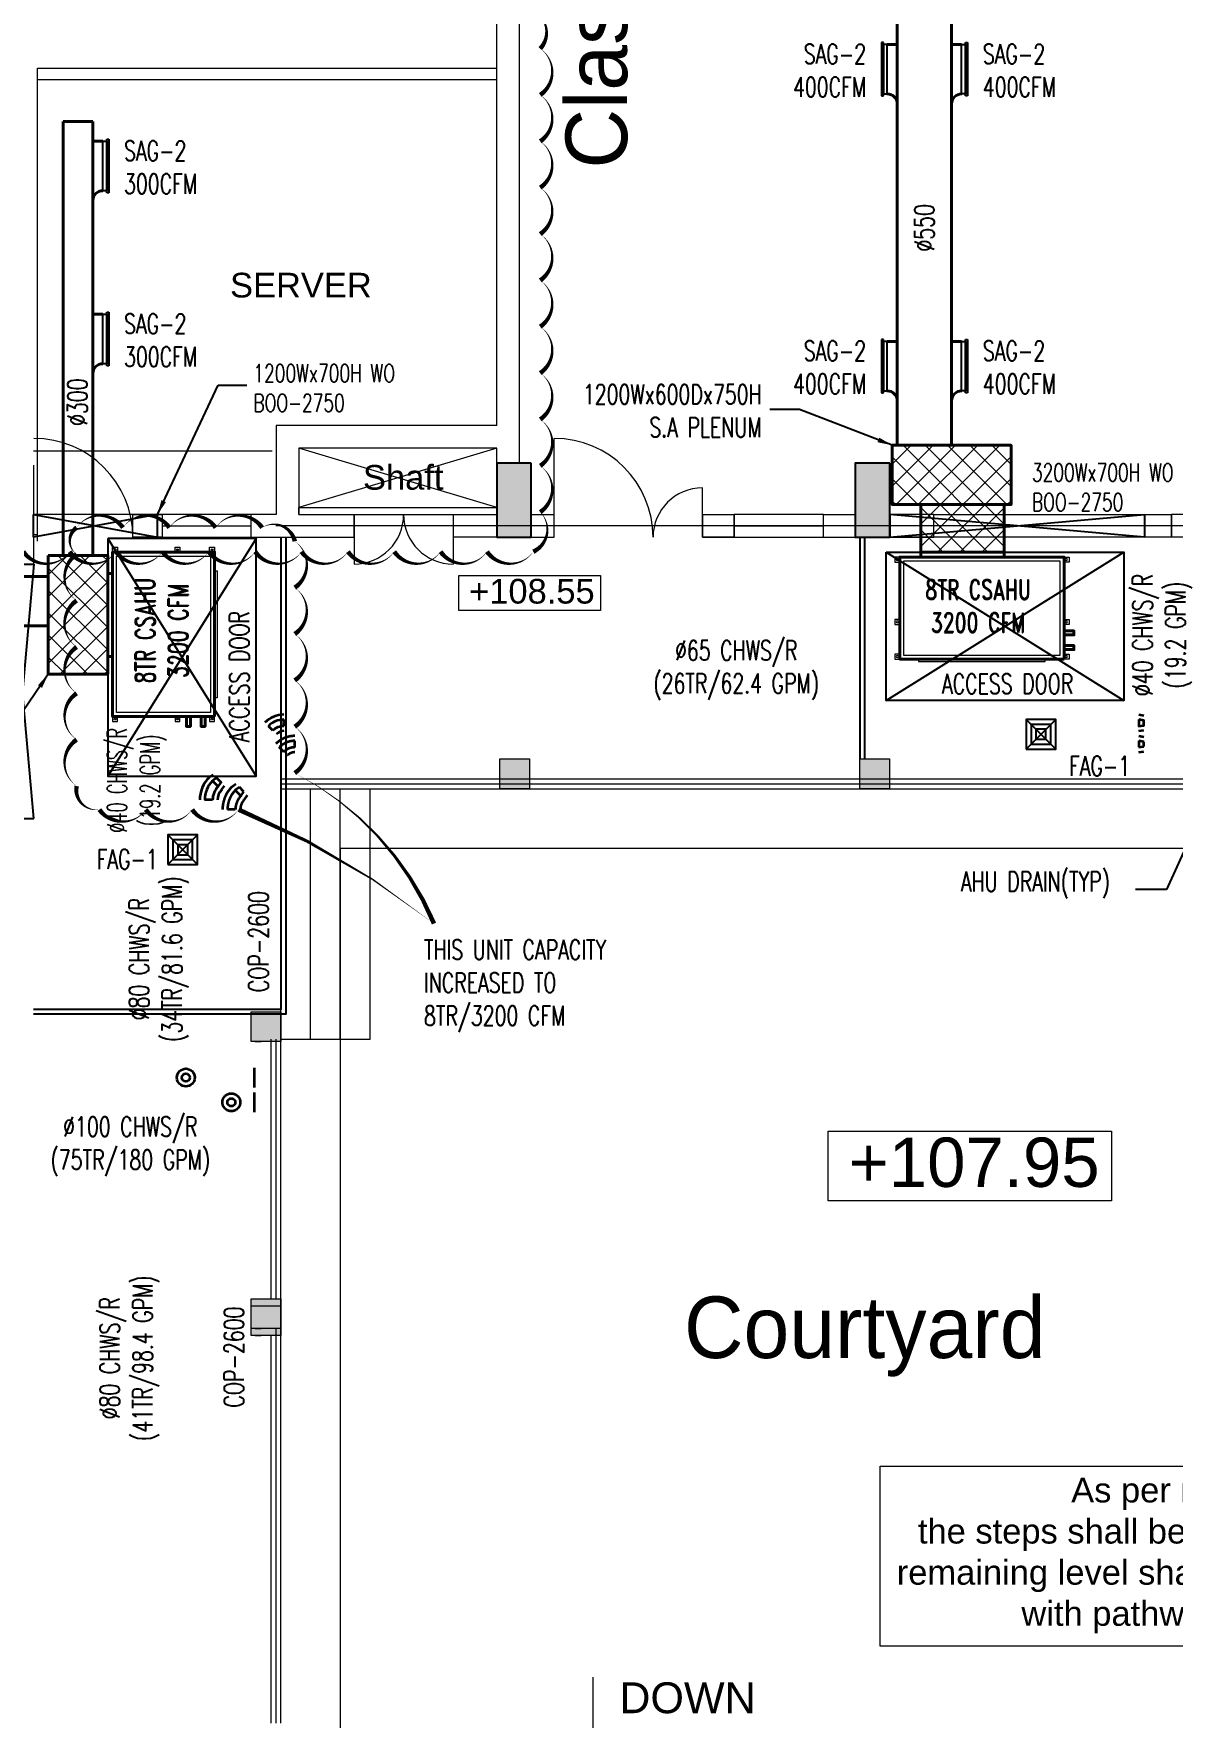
# Model space of a CAD drawing. Header units: millimetres. Extents: x -73373 to 66860, y 1067 to 86496.
# Drawn here: x -55858 to -44344, y 33089 to 50111 of the extents above; entities that cross this region are included whole.
import ezdxf

# ---------------------------------------------------------------- set-up
doc = ezdxf.new("R2010")
doc.units = ezdxf.units.MM
doc.header["$LTSCALE"] = 500
for name, pattern in [('1', [0]), ('DASHED', [19.05, 12.7, -6.35]), ('HIDDEN', [9.525, 6.35, -3.175]), ('HIDDEN2', [4.7625, 3.175, -1.5875])]:
    doc.linetypes.add(name, pattern=pattern)
doc.layers.get('0').update_dxf_attribs({"lineweight": 18})
for name, color, linetype, lineweight, true_color in [('100.VL-AC-DRAIN', 7, 'Continuous', 30, 0xcc6666), ('101.VL-AC-SA', 7, 'Continuous', 40, 0x7f9fff), ('102.VL-AC-SA_TXT', 7, 'Continuous', 20, 0x0099cc), ('130.VL-AC-CHW_S_S', 3, 'Continuous', 35, 0x00ff00), ('131.VL-AC-CHW-S_R', 7, 'HIDDEN', 35, 0x3f7f5f), ('132.VL-AC-CHW-S_TXT', 7, 'Continuous', 20, 0x007f3f), ('601.VL-MEP-EQPT', 5, 'Continuous', 40, 0x0000ff), ('702.VL-RCP-AP', 1, 'Continuous', 25, 0xff0000), ('704.VL-RCP-RAT', 7, 'Continuous', 25, 0x0066cc), ('705.VL-RCP-SAT', 7, 'HIDDEN2', 25, 0x7fbfff), ('801.VL-BW-ACOSTIC', 7, 'Continuous', 13, 0x992600), ('_Annotations', 1, 'Continuous', 25, 0xff0000), ('COLUMN', 7, 'Continuous', 13, 0x848484), ('FURNIT', 7, 'Continuous', 13, 0x848484), ('STEPS', 7, 'Continuous', 13, 0x848484), ('STRUCTURES', 7, 'Continuous', 13, 0x848484), ('wall', 7, 'Continuous', 13, 0x848484), ('window', 7, 'Continuous', 13, 0x848484), ('window 2', 7, '1', 13, 0x848484)]:
    doc.layers.add(name, color=color, linetype=linetype, lineweight=lineweight, true_color=true_color)
doc.layers.add('cvl', color=7, linetype='Continuous')
doc.styles.add('QCADDimTextStyle', font='txt')
doc.styles.add('textstyle100', font='romans', dxfattribs={"width": 0.7})
doc.styles.add('textstyle171', font='')
doc.styles.add('textstyle175', font='')
doc.styles.add('textstyle177', font='')
doc.styles.add('textstyle180', font='')
doc.styles.add('textstyle191', font='')
doc.styles.add('textstyle192', font='')
doc.styles.add('textstyle193', font='')
doc.styles.add('textstyle194', font='')
doc.styles.add('textstyle230', font='romans', dxfattribs={"width": 0.7})
doc.styles.add('textstyle231', font='romans', dxfattribs={"width": 0.7})
doc.styles.add('textstyle232', font='romans', dxfattribs={"width": 0.7})
doc.styles.add('textstyle258', font='romans', dxfattribs={"width": 0.7})
doc.styles.add('textstyle259', font='romans', dxfattribs={"width": 0.7})
doc.styles.add('textstyle263', font='romans', dxfattribs={"width": 0.7})
doc.styles.add('textstyle264', font='romans', dxfattribs={"width": 0.7})
doc.styles.add('textstyle265', font='romans', dxfattribs={"width": 0.7})
doc.styles.add('textstyle267', font='romans', dxfattribs={"width": 0.7})
doc.styles.add('textstyle268', font='romans', dxfattribs={"width": 0.7})
doc.styles.add('textstyle274', font='romans', dxfattribs={"width": 0.7})
doc.styles.add('textstyle275', font='romans', dxfattribs={"width": 0.7})
doc.styles.add('textstyle276', font='romans', dxfattribs={"width": 0.7})
doc.styles.add('textstyle277', font='romans', dxfattribs={"width": 0.7})
doc.styles.add('textstyle278', font='romans', dxfattribs={"width": 0.7})
doc.styles.add('textstyle284', font='romans', dxfattribs={"width": 0.7})
doc.styles.add('textstyle287', font='romans', dxfattribs={"width": 0.7})
doc.styles.add('textstyle301', font='romans', dxfattribs={"width": 0.7})
doc.styles.add('textstyle302', font='romans', dxfattribs={"width": 0.7})
doc.styles.add('textstyle304', font='romans', dxfattribs={"width": 0.7})
doc.styles.add('textstyle307', font='romans', dxfattribs={"width": 0.7})
doc.styles.add('textstyle314', font='romans', dxfattribs={"width": 0.7})
doc.styles.add('textstyle94', font='romans', dxfattribs={"width": 0.7})
doc.styles.add('textstyle95', font='romans', dxfattribs={"width": 0.7})
doc.styles.add('textstyle96', font='romans', dxfattribs={"width": 0.7})
doc.styles.add('textstyle99', font='romans', dxfattribs={"width": 0.7})
doc.styles.get('textstyle171').set_extended_font_data('SuperFrench')
doc.styles.get('textstyle175').set_extended_font_data('SuperFrench')
doc.styles.get('textstyle177').set_extended_font_data('Swis721 BT')
doc.styles.get('textstyle180').set_extended_font_data('Swis721 BT')
doc.styles.get('textstyle191').set_extended_font_data('Swis721 BT')
doc.styles.get('textstyle192').set_extended_font_data('Swis721 BT')
doc.styles.get('textstyle193').set_extended_font_data('Swis721 BT')
doc.styles.get('textstyle194').set_extended_font_data('Swis721 BT')
doc.dimstyles.new('QCADDimStyle', dxfattribs={"dimtxt": 200, "dimasz": 150, "dimexe": 50, "dimexo": 150, "dimgap": 40, "dimtad": 1, "dimtoh": 1, "dimdec": 4, "dimzin": 0, "dimdsep": 46, "dimtxsty": 'QCADDimTextStyle', "dimcen": 0.09, "dimadec": 0, "dimazin": 0, "dimtfac": 1, "dimtdec": 4, "dimtofl": 0, "dimtmove": 0, "dimatfit": 3, "dimfxl": 1, "dimtolj": 1, "dimtzin": 0, "dimarcsym": 0})

# ---------------------------------------------------------------- blocks, each defined once
blk = doc.blocks.new('A$C7364536D')
at = {"linetype": 'Continuous'}
blk.add_hatch(color=256, dxfattribs=at).paths.add_polyline_path([(750, 0), (750, 350), (0, 350), (0, 0)], flags=0)
at = {"layer": 'COLUMN', "linetype": 'Continuous', "lineweight": 25}
blk.add_lwpolyline([(750, 0), (750, 350), (0, 350), (0, 0)], close=True, dxfattribs=at)
blk = doc.blocks.new('A$C40F33A93')
at = {"linetype": 'Continuous', "true_color": 0x359cb1}
blk.add_hatch(color=135, dxfattribs=at).paths.add_polyline_path([(0, 300), (300, 300), (300, 0), (0, 0)], flags=0)
at = {"color": 135, "linetype": 'Continuous', "true_color": 0x359cb1}
blk.add_lwpolyline([(0, 300), (300, 300), (300, 0), (0, 0)], close=True, dxfattribs=at)
at = {"layer": 'COLUMN', "color": 135, "linetype": 'Continuous', "true_color": 0x359cb1}
blk.add_lwpolyline([(300, 0), (0, 0), (0, 300), (300, 300)], close=True, dxfattribs=at)
at = {"layer": 'wall', "color": 135, "linetype": 'Continuous', "true_color": 0x359cb1}
blk.add_line((40, 0), (100, 0), dxfattribs=at)
blk.add_line((40, 0), (100, 0), dxfattribs=at)
blk = doc.blocks.new('AH-3-08')
at = {"lineweight": 9}
for points in [[(-80, 61), (-30, 61), (-30, 111), (-80, 111)], [(270, 61), (320, 61), (320, 111), (270, 111)], [(900, 61), (950, 61), (950, 111), (900, 111)], [(-80, -1600), (-30, -1600), (-30, -1650), (-80, -1650)], [(270, -1600), (320, -1600), (320, -1650), (270, -1650)], [(900, -1600), (950, -1600), (950, -1650), (900, -1650)]]:
    blk.add_lwpolyline(points, close=True, dxfattribs=at)
for points in [[(-80, 61), (950, 61), (950, -1600), (-80, -1600)], [(16, 61), (56, 61), (56, 161), (16, 161)], [(164, 61), (204, 61), (204, 161), (164, 161)], [(950, -1385), (1000, -1385), (1000, -545), (950, -545)]]:
    blk.add_lwpolyline(points, close=True)
at = {"lineweight": 5}
blk.add_lwpolyline([(-40, 21), (910, 21), (910, -1560), (-40, -1560)], close=True, dxfattribs=at)
at = {"color": 253, "lineweight": 5, "true_color": 0xadadad}
blk.add_lwpolyline([(-105, -129), (-80, -129), (-80, -1410), (-105, -1410)], close=True, dxfattribs=at)
at = {"lineweight": 9}
for centre in [(-55, 86), (295, 86), (925, 86), (-55, -1625), (295, -1625), (925, -1625)]:
    blk.add_circle(centre, 9.49, dxfattribs=at)
blk = doc.blocks.new('SAD12')
for p, q in [((150, 150), (-150, -150)), ((-150, 150), (150, -150))]:
    blk.add_line(p, q)
blk.add_lwpolyline([(-150, -150), (150, -150), (150, 150), (-150, 150)], close=True)
at = {"color": 5, "true_color": 0x0000ff}
for points in [[(-100, -100), (100, -100), (100, 100), (-100, 100)], [(-50, -50), (50, -50), (50, 50), (-50, 50)]]:
    blk.add_lwpolyline(points, close=True, dxfattribs=at)

msp = doc.modelspace()

# ---------------------------------------------------------------- hatches: boundary and pattern name
at = {"layer": '801.VL-BW-ACOSTIC'}
h = msp.add_hatch(dxfattribs=at)
h.set_pattern_fill('ANSI37', color=256, scale=50, style=0, pattern_type=0)
h.paths.add_polyline_path([(-45983, 45952), (-47183, 45952), (-47183, 45352), (-45983, 45352)], flags=0)
h.paths.add_polyline_path([(-46053, 45352), (-46893, 45352), (-46893, 45252), (-46762, 45252), (-46053, 45252)], flags=0)
h.paths.add_polyline_path([(-46053, 45252), (-46762, 45252), (-46762, 45221), (-46053, 45171)], flags=0)
h.paths.add_polyline_path([(-46762, 45252), (-46893, 45252), (-46893, 45230), (-46762, 45221)], flags=0)
h.paths.add_polyline_path([(-46762, 45221), (-46893, 45230), (-46893, 45137), (-46762, 45137)], flags=0)
h.paths.add_polyline_path([(-46762, 45221), (-46762, 45137), (-46053, 45137), (-46053, 45171)], flags=0)
h.paths.add_polyline_path([(-46053, 45103), (-46053, 45137), (-46762, 45137), (-46762, 45053)], flags=0)
h.paths.add_polyline_path([(-46762, 45137), (-46893, 45137), (-46893, 45044), (-46762, 45053)], flags=0)
h.paths.add_polyline_path([(-46762, 45053), (-46893, 45044), (-46893, 45022), (-46762, 45022)], flags=0)
h.paths.add_polyline_path([(-46053, 45103), (-46762, 45053), (-46762, 45022), (-46053, 45022)], flags=0)
h.paths.add_polyline_path([(-46053, 45022), (-46762, 45022), (-46893, 45022), (-46893, 44872), (-46053, 44872)], flags=0)
h = msp.add_hatch(dxfattribs=at)
h.set_pattern_fill('ANSI37', color=256, scale=50, style=0, pattern_type=0)
h.paths.add_polyline_path([(-55710, 44838), (-55110, 44838), (-55110, 43638), (-55710, 43638)], flags=0)
at = {"layer": 'window', "lineweight": 13}
for points in [[(-50849, 42782), (-51149, 42782), (-51149, 42482), (-50849, 42482)], [(-47212, 42782), (-47512, 42782), (-47512, 42482), (-47212, 42482)], [(-53361, 40227), (-53661, 40227), (-53661, 39927), (-53361, 39927)], [(-53361, 37327), (-53661, 37327), (-53661, 37027), (-53361, 37027)], [(-53361, 37257), (-53661, 37257), (-53661, 36957), (-53361, 36957)]]:
    msp.add_hatch(color=256, dxfattribs=at).paths.add_polyline_path(points, flags=0)

# ---------------------------------------------------------------- linework, layer by layer
at = {"linetype": 'Continuous', "lineweight": 13}
for p, q in [((-50600, 45022), (-50600, 46022)), ((-55856, 44752), (-55856, 45752)), ((-49100, 45022), (-49100, 45522)), ((-52620, 45252), (-52620, 44752)), ((-51620, 45252), (-51620, 44752))]:
    msp.add_line(p, q, dxfattribs=at)
for centre, radius, start, end in [((-55856, 45022), 1000, 0, 90), ((-50600, 45022), 1000, 0, 90), ((-49100, 45022), 500, 90, 180), ((-52620, 45252), 500, 270, 0), ((-51620, 45252), 500, 180, 270)]:
    msp.add_arc(centre, radius, start, end, dxfattribs=at)
at = {"layer": '101.VL-AC-SA'}
for p, q in [((-47133, 45952), (-47133, 56252)), ((-46583, 45952, 0), (-46583, 56252)), ((-47233, 50002), (-47133, 50002)), ((-46483, 50002), (-46583, 50002)), ((-55560, 44838), (-55560, 49224)), ((-55260, 49224), (-55560, 49224)), ((-55260, 44838), (-55260, 49224)), ((-55160, 49024), (-55260, 49024)), ((-55160, 47276), (-55260, 47276)), ((-47233, 47002), (-47133, 47002)), ((-46483, 47002), (-46583, 47002)), ((-46893, 45352), (-46893, 44872)), ((-46053, 45352), (-46053, 44872)), ((-64040, 44627), (-55710, 44627)), ((-64040, 44127), (-55710, 44127))]:
    msp.add_line(p, q, dxfattribs=at)
for points in [[(-47183, 45952), (-45983, 45952), (-45983, 45352), (-47183, 45352)], [(-55710, 44838), (-55110, 44838), (-55110, 43638), (-55710, 43638)]]:
    msp.add_lwpolyline(points, close=True, dxfattribs=at)
for centre, start, end in [((-47233, 49402), 0, 90), ((-46483, 49402), 90, 180), ((-55160, 48424), 90, 180), ((-55160, 46676), 90, 180), ((-47233, 46402), 0, 90), ((-46483, 46402), 90, 180)]:
    msp.add_arc(centre, 100, start, end, dxfattribs=at)
at = {"layer": '102.VL-AC-SA_TXT'}
msp.add_lwpolyline([(-50823, 50346, 0, 46.8, -0.520567), (-50740, 49960, 0, 46.8, -0.520567), (-50740, 49492, 0, 46.8, -0.520567), (-50740, 49023, 0, 46.8, -0.520567), (-50740, 48555, 0, 46.8, -0.520567), (-50740, 48086, 0, 46.8, -0.520567), (-50740, 47618, 0, 46.8, -0.520567), (-50740, 47150, 0, 46.8, -0.520567), (-50740, 46681, 0, 46.8, -0.520567), (-50740, 46213, 0, 46.8, -0.520567), (-50740, 45744, 0, 46.8, -0.520567), (-50740, 45276, 0, 46.8, -0.520567), (-50810, 44877, 0, 46.8, -0.520567), (-51278, 44877, 0, 46.8, -0.520567), (-51747, 44877, 0, 46.8, -0.520567), (-52215, 44877, 0, 46.8, -0.520567), (-52683, 44877, 0, 46.8, -0.520567), (-53152, 44877, 0, 46.8, -0.520567), (-53620, 44877, 0, 46.8, -0.520567), (-54089, 44877, 0, 46.8, -0.520567), (-54557, 44877, 0, 46.8, -0.520567), (-55026, 44877, 0, 46.8, -0.520567), (-55494, 44877, 0, 46.8, -0.520567), (-55963, 44877, 0, 46.8, -0.520567)], format="xyseb", dxfattribs=at)
msp.add_lwpolyline([(-55424, 45120, 0, 46.8, -0.520567), (-54956, 45120, 0, 46.8, -0.520567), (-54487, 45120, 0, 46.8, -0.520567), (-54019, 45120, 0, 46.8, -0.520567), (-53550, 45120, 0, 46.8, -0.520567), (-53220, 44982, 0, 46.8, -0.520567), (-53220, 44513, 0, 46.8, -0.520567), (-53220, 44045, 0, 46.8, -0.520567), (-53220, 43576, 0, 46.8, -0.520567), (-53220, 43108, 0, 46.8, -0.520567), (-53220, 42640, 0, 46.8, -0.176317), (-51813, 41119, 0, 46.8, 0.0719), (-53788, 42271, 0, 46.8, -0.520567), (-54257, 42271, 0, 46.8, -0.520567), (-54725, 42271, 0, 46.8, -0.520567), (-55194, 42271, 0, 46.8, -0.520567), (-55424, 42509, 0, 46.8, -0.520567), (-55424, 42978, 0, 46.8, -0.520567), (-55424, 43446, 0, 46.8, -0.520567), (-55424, 43914, 0, 46.8, -0.520567), (-55424, 44383, 0, 46.8, -0.520567), (-55424, 44851, 0, 46.8, -0.520567)], format="xyseb", close=True, dxfattribs=at)
at = {"layer": '130.VL-AC-CHW_S_S'}
for p, q in [((-53441, 43069), (-53486, 43115)), ((-53330, 43115), (-53330, 43180)), ((-53994, 42505), (-54051, 42561)), ((-54051, 42368), (-54131, 42368)), ((-53631, 39663), (-53631, 39463))]:
    msp.add_line(p, q, dxfattribs=at)
at = {"layer": '130.VL-AC-CHW_S_S', "color": 253, "true_color": 0xadadad}
for p, q in [((-44692, 43230), (-44642, 43222)), ((-44692, 43065), (-44642, 43072)), ((-54086, 42597), (-54045, 42627)), ((-53959, 42469), (-53929, 42510))]:
    msp.add_line(p, q, dxfattribs=at)
at = {"layer": '130.VL-AC-CHW_S_S'}
msp.add_lwpolyline([(-44692, 43180), (-44692, 43115), (-44642, 43122), (-44642, 43172)], close=True, dxfattribs=at)
msp.add_lwpolyline([(-53994, 42505), (-53964, 42545), (-54010, 42591), (-54051, 42561)], dxfattribs=at)
at = {"layer": '130.VL-AC-CHW_S_S', "color": 253, "true_color": 0xadadad}
msp.add_circle((-54321, 39563), 90, dxfattribs=at)
at = {"layer": '130.VL-AC-CHW_S_S'}
msp.add_circle((-54321, 39563), 40, dxfattribs=at)
at = {"layer": '130.VL-AC-CHW_S_S', "color": 253, "true_color": 0xadadad}
for centre, radius, start, end in [((-53330, 42958), 272, 90, 135), ((-53330, 42958), 107, 90, 135), ((-53857, 42368), 323, 135, 180), ((-53857, 42368), 143, 135, 180)]:
    msp.add_arc(centre, radius, start, end, dxfattribs=at)
at = {"layer": '130.VL-AC-CHW_S_S'}
for centre, radius, start, end in [((-53330, 42958), 222, 90, 135), ((-53330, 42958), 157, 90, 135), ((-53857, 42368), 273, 135, 180), ((-53857, 42368), 193, 135, 180)]:
    msp.add_arc(centre, radius, start, end, dxfattribs=at)
at = {"layer": '131.VL-AC-CHW-S_R'}
for p, q in [((-53330, 42854), (-53376, 42900)), ((-53219, 42900), (-53219, 42965)), ((-53764, 42409), (-53821, 42466)), ((-53821, 42273), (-53901, 42273)), ((-53631, 39413), (-53631, 39213))]:
    msp.add_line(p, q, dxfattribs=at)
at = {"layer": '131.VL-AC-CHW-S_R', "color": 253, "true_color": 0xadadad}
for p, q in [((-44692, 43015), (-44642, 43007)), ((-44692, 42850), (-44642, 42857)), ((-53856, 42501), (-53815, 42531)), ((-53729, 42374), (-53699, 42415))]:
    msp.add_line(p, q, dxfattribs=at)
at = {"layer": '131.VL-AC-CHW-S_R'}
msp.add_lwpolyline([(-44692, 42965), (-44692, 42900), (-44642, 42907), (-44642, 42957)], close=True, dxfattribs=at)
msp.add_lwpolyline([(-53764, 42409), (-53734, 42450), (-53780, 42496), (-53821, 42466)], dxfattribs=at)
at = {"layer": '131.VL-AC-CHW-S_R', "color": 253, "true_color": 0xadadad}
msp.add_circle((-53861, 39313), 90, dxfattribs=at)
at = {"layer": '131.VL-AC-CHW-S_R'}
msp.add_circle((-53861, 39313), 40, dxfattribs=at)
at = {"layer": '131.VL-AC-CHW-S_R', "color": 253, "true_color": 0xadadad}
for centre, radius, start, end in [((-53219, 42743), 272, 90, 135), ((-53219, 42743), 107, 90, 135), ((-53627, 42273), 323, 135, 180), ((-53627, 42273), 143, 135, 180)]:
    msp.add_arc(centre, radius, start, end, dxfattribs=at)
at = {"layer": '131.VL-AC-CHW-S_R'}
for centre, radius, start, end in [((-53219, 42743), 222, 90, 135), ((-53219, 42743), 157, 90, 135), ((-53627, 42273), 273, 135, 180), ((-53627, 42273), 193, 135, 180)]:
    msp.add_arc(centre, radius, start, end, dxfattribs=at)
at = {"layer": '702.VL-RCP-AP'}
for p, q in [((-55110, 45009), (-53610, 42609)), ((-53610, 45009), (-55110, 42609)), ((-47245, 44872), (-44845, 43372)), ((-47245, 43372), (-44845, 44872))]:
    msp.add_line(p, q, dxfattribs=at)
for points in [[(-55110, 45009), (-55110, 42609), (-53610, 42609), (-53610, 45009)], [(-47245, 44872), (-44845, 44872), (-44845, 43372), (-47245, 43372)]]:
    msp.add_lwpolyline(points, close=True, dxfattribs=at)
at = {"layer": '705.VL-RCP-SAT'}
for points in [[(-47273, 50022), (-47293, 50022), (-47293, 49482), (-47273, 49482)], [(-47233, 50002), (-47273, 50002), (-47273, 49502), (-47233, 49502)], [(-46483, 50002), (-46443, 50002), (-46443, 49502), (-46483, 49502)], [(-46443, 50022), (-46423, 50022), (-46423, 49482), (-46443, 49482)], [(-55120, 49044), (-55100, 49044), (-55100, 48504), (-55120, 48504)], [(-55160, 49024), (-55120, 49024), (-55120, 48524), (-55160, 48524)], [(-55160, 47276), (-55120, 47276), (-55120, 46776), (-55160, 46776)], [(-55120, 47296), (-55100, 47296), (-55100, 46756), (-55120, 46756)], [(-47273, 47022), (-47293, 47022), (-47293, 46482), (-47273, 46482)], [(-47233, 47002), (-47273, 47002), (-47273, 46502), (-47233, 46502)], [(-46483, 47002), (-46443, 47002), (-46443, 46502), (-46483, 46502)], [(-46443, 47022), (-46423, 47022), (-46423, 46482), (-46443, 46482)]]:
    msp.add_lwpolyline(points, close=True, dxfattribs=at)
at = {"layer": '_Annotations', "linetype": 'Continuous', "lineweight": 13}
msp.add_line((-53321, 42482), (-51068, 42482), dxfattribs=at)
msp.add_lwpolyline([(-53321, 42482), (-42100, 42482), (-41500, 42482)], dxfattribs=at)
msp.add_lwpolyline([(-53321, 42482), (-42100, 42482), (-41500, 42482)], dxfattribs=at)
at = {"layer": 'cvl'}
for p, q in [((-47512, 45022), (-47512, 42782)), ((-47462, 45022), (-47462, 42782))]:
    msp.add_line(p, q, dxfattribs=at)
at = {"layer": 'cvl', "linetype": 'DASHED'}
for points in [[(-54608, 45022), (-54608, 45252), (-55860, 45022), (-55860, 45252)], [(-47208, 45252), (-47208, 45022), (-44636, 45252), (-44636, 45022)], [(-56086, 42180), (-55856, 42180), (-56086, 44752), (-55856, 44752)]]:
    msp.add_lwpolyline(points, close=True, dxfattribs=at)
at = {"layer": 'cvl'}
for points in [[(-53361, 45022), (-53361, 40252), (-55860, 40252)], [(-53311, 45022), (-53311, 40202), (-55860, 40202)]]:
    msp.add_lwpolyline(points, dxfattribs=at)
at = {"layer": 'FURNIT', "linetype": 'Continuous', "lineweight": 13}
for p, q in [((-55820, 44982), (-55820, 49762)), ((-55820, 49762), (-51180, 49762)), ((-55820, 49647), (-51180, 49647)), ((-54329, 45252), (-55860, 45252)), ((-52620, 45252), (-51620, 45252)), ((-52620, 45022), (-52620, 45211)), ((-55860, 45052), (-55820, 45052)), ((-53410, 45022), (-53021, 45022)), ((-49100, 45022), (-48779, 45022)), ((-53060, 39952), (-53060, 42482)), ((-52760, 39952), (-52760, 42482)), ((-52459, 39952), (-52459, 42482)), ((-53360, 39952), (-53060, 39952)), ((-53360, 39952), (-53060, 39952)), ((-53060, 39952), (-52760, 39952)), ((-53060, 39952), (-52760, 39952)), ((-52759, 39952), (-52459, 39952)), ((-52759, 39952), (-52459, 39952))]:
    msp.add_line(p, q, dxfattribs=at)
msp.add_lwpolyline([(-51180, 45022), (-51180, 45692)], dxfattribs=at)
for points in [[(-51561, 44635), (-50130, 44635), (-50130, 44281), (-51561, 44281)], [(-47832, 39023), (-44968, 39023), (-44968, 38316), (-47832, 38316)]]:
    msp.add_lwpolyline(points, close=True, dxfattribs=at)
at = {"layer": 'STEPS', "linetype": 'Continuous', "lineweight": 13}
msp.add_lwpolyline([(-47305, 35637), (-41566, 35637), (-41566, 33816), (-47305, 33816)], close=True, dxfattribs=at)
at = {"layer": 'STRUCTURES', "linetype": 'Continuous', "lineweight": 13}
for p, q in [((-53178, 45252), (-53178, 45322)), ((-51620, 45252), (-51620, 45002))]:
    msp.add_line(p, q, dxfattribs=at)
at = {"layer": 'wall', "linetype": 'Continuous', "lineweight": 13}
for p, q in [((-51178, 46153), (-53408, 46153)), ((-53408, 46153), (-53408, 45252)), ((-51178, 45923), (-53178, 45923)), ((-51178, 45923), (-53178, 45322)), ((-51180, 45322), (-53178, 45923)), ((-53178, 45923), (-53178, 45252)), ((-51180, 45022), (-51178, 45923)), ((-51180, 45022), (-51178, 45923)), ((-51180, 45692), (-51180, 45022)), ((-54856, 45022), (-54856, 45252)), ((-54856, 45252), (-54561, 45252)), ((-53408, 45252), (-53661, 45252)), ((-53178, 45252), (-52620, 45252)), ((-52620, 45022), (-52620, 45252)), ((-51620, 45252), (-51180, 45252)), ((-51180, 45022), (-51180, 45172)), ((-50830, 45252), (-50600, 45252)), ((-49100, 45252), (-48779, 45252)), ((-49100, 45252), (-49100, 45022)), ((-48779, 45022), (-48779, 45252)), ((-47879, 45252), (-47558, 45252)), ((-47879, 45022), (-47879, 45252)), ((-46762, 45252), (-47208, 45252)), ((-46762, 45022), (-46762, 45252)), ((-44362, 45022), (-44362, 45252)), ((-43936, 45252), (-44362, 45252)), ((-54561, 45022), (-54856, 45022)), ((-53661, 45022), (-52620, 45023)), ((-51180, 45022), (-51620, 45022)), ((-50830, 45022), (-50600, 45022)), ((-50830, 45022), (-50600, 45022)), ((-47879, 45022), (-47558, 45022)), ((-47208, 45022), (-46762, 45022)), ((-46762, 45022), (-47183, 45022)), ((-43936, 45022), (-44362, 45022)), ((-53361, 42582), (-43900, 42582)), ((-53361, 42532), (-53361, 42582)), ((-53361, 42532), (-43900, 42532)), ((-53021, 42482), (-43900, 42482)), ((-53459, 37327), (-53459, 39952)), ((-53409, 37327), (-53409, 39952)), ((-53459, 33041), (-53459, 36957)), ((-53409, 33041), (-53409, 37027)), ((-50209, 33503), (-50209, 31042))]:
    msp.add_line(p, q, dxfattribs=at)
at = {"layer": 'wall', "linetype": 'DASHED', "lineweight": 13, "ltscale": 50}
msp.add_line((-53448, 45894), (-55860, 45892), dxfattribs=at)
at = {"layer": 'wall', "linetype": 'HIDDEN', "lineweight": 13, "ltscale": 1250}
for p, q in [((-53178, 45322), (-51180, 45322)), ((-33120, 45137), (-53410, 45137))]:
    msp.add_line(p, q, dxfattribs=at)
at = {"layer": 'wall', "linetype": 'Continuous', "lineweight": 13}
for points in [[(-51178, 46153), (-51180, 57482), (-51180, 56732)], [(-50950, 45772), (-50950, 45772), (-50950, 56732), (-50950, 56732)], [(-51180, 45022), (-51180, 45022), (-51178, 45923)], [(-48779, 45022), (-49100, 45022)], [(-53361, 33041), (-53361, 42482), (-50980, 42482)]]:
    msp.add_lwpolyline(points, dxfattribs=at)
at = {"layer": 'wall', "linetype": 'DASHED', "lineweight": 13, "ltscale": 50}
msp.add_lwpolyline([(-43099, 41882), (-43099, 37482), (-36121, 37482), (-36121, 29175), (-29620, 29175), (-29620, 22841), (-39183, 22840), (-39183, 25342), (-52759, 25342), (-52759, 41882)], close=True, dxfattribs=at)
at = {"layer": 'window', "lineweight": 13, "ltscale": 1000}
for p, q in [((-54561, 45137), (-53661, 45137)), ((-48779, 45137), (-47879, 45137))]:
    msp.add_line(p, q, dxfattribs=at)
for points in [[(-53661, 45252), (-54561, 45252), (-54561, 45022), (-53661, 45022), (-53661, 45252)], [(-47879, 45252), (-48779, 45252), (-48779, 45022), (-47879, 45022), (-47879, 45252)]]:
    msp.add_lwpolyline(points, dxfattribs=at)
at = {"layer": 'window 2', "lineweight": 13}
msp.add_line((-44362, 45137), (-46762, 45137), dxfattribs=at)
msp.add_lwpolyline([(-44362, 45252), (-44362, 45022), (-46762, 45022), (-46762, 45252), (-44362, 45252)], dxfattribs=at)

# ---------------------------------------------------------------- block references
at = {"layer": '601.VL-MEP-EQPT', "rotation": 180}
msp.add_blockref('AH-3-08', (-54110, 43272), dxfattribs=at)
at = {"layer": '601.VL-MEP-EQPT', "xscale": -1, "rotation": 270}
msp.add_blockref('AH-3-08', (-45508, 43872), dxfattribs=at)
at = {"layer": '704.VL-RCP-RAT'}
for p in [(-45681, 43032), (-54352, 41865)]:
    msp.add_blockref('SAD12', p, dxfattribs=at)
at = {"layer": 'STRUCTURES', "linetype": 'Continuous', "lineweight": 13, "rotation": 90}
for p in [(-50830, 45022), (-47208, 45022)]:
    msp.add_blockref('A$C7364536D', p, dxfattribs=at)
at = {"layer": 'STRUCTURES', "linetype": 'Continuous', "lineweight": 13}
for p in [(-51149, 42482), (-47512, 42482), (-53661, 39927), (-53661, 37027), (-53661, 36957)]:
    msp.add_blockref('A$C40F33A93', p, dxfattribs=at)

# ---------------------------------------------------------------- texts
at = {"lineweight": 13, "insert": (-50484, 48749, -11195), "char_height": 622.22, "width": 23168.87, "attachment_point": 1, "rotation": 90, "style": 'textstyle171'}
msp.add_mtext('Class room -9', dxfattribs=at)
at = {"lineweight": 13, "insert": (-49287, 37351, -37315), "char_height": 622.2, "width": 23168.87, "attachment_point": 1, "style": 'textstyle175'}
msp.add_mtext('Courtyard', dxfattribs=at)
at = {"layer": '100.VL-AC-DRAIN', "insert": (-46490, 41644), "char_height": 200, "width": 1750, "attachment_point": 1, "style": 'textstyle314'}
msp.add_mtext('AHU DRAIN(TYP)', dxfattribs=at)
at = {"layer": '102.VL-AC-SA_TXT', "width": 0.7}
for s, style, p in [('%%C550', 'textstyle94', (-46759, 47909)), ('%%C300', 'textstyle265', (-55316, 46147))]:
    msp.add_text(s, height=200, rotation=90, dxfattribs=dict(at, style=style)).set_placement(p)
at = {"layer": '102.VL-AC-SA_TXT', "char_height": 200}
for s, insert, width, attachment_point, style in [('SAG-2\\P400CFM', (-47448, 50006), 1163, 3, 'textstyle100'), ('SAG-2\\P400CFM', (-46268, 50006), 1163, 1, 'textstyle96'), ('SAG-2\\P300CFM', (-54945, 49027), 1163, 1, 'textstyle264'), ('SAG-2\\P300CFM', (-54945, 47280), 1163, 1, 'textstyle263'), ('SAG-2\\P400CFM', (-47448, 47006), 1163, 3, 'textstyle99'), ('SAG-2\\P400CFM', (-46268, 47006), 1163, 1, 'textstyle95'), ('\\pxqr;1200Wx600Dx750H S.A PLENUM', (-50553, 46567), 2049.69, 1, 'textstyle287'), ('THIS UNIT CAPACITY INCREASED TO 8TR/3200 CFM', (-51915, 40955), 2355.71, 1, 'textstyle267')]:
    msp.add_mtext(s, dxfattribs=dict(at, insert=insert, width=width, attachment_point=attachment_point, style=style))
at = {"layer": '132.VL-AC-CHW-S_TXT', "width": 0.7}
for style, p in [('textstyle301', (-53486, 40426)), ('textstyle302', (-53735, 36229))]:
    msp.add_text('COP-2600', height=200, rotation=90, dxfattribs=dict(at, style=style)).set_placement(p)
at = {"layer": '132.VL-AC-CHW-S_TXT', "char_height": 200, "attachment_point": 1, "rotation": 90}
for s, insert, width, style in [('\\pxqc;%%C40 CHWS/R\\P(19.2 GPM)', (-44755, 43315), 1441, 'textstyle274'), ('\\pxqc;{\\W0.6;%%C40 CHWS/R\\P(19.2 GPM)}', (-55116, 41845), 1441, 'textstyle276'), ('\\pxqc;%%C80 CHWS/R\\P(34TR/81.6 GPM)', (-54893, 39786), 1947.99, 'textstyle277'), ('\\pxqc;%%C80 CHWS/R\\P(41TR/98.4 GPM)', (-55190, 35754), 1947.99, 'textstyle284')]:
    msp.add_mtext(s, dxfattribs=dict(at, insert=insert, width=width, style=style))
at = {"layer": '132.VL-AC-CHW-S_TXT', "char_height": 200, "attachment_point": 1}
for s, insert, width, style in [('\\pxqc;%%C65 CHWS/R\\P(26TR/62.4 GPM)', (-49711, 43979), 1901.56, 'textstyle275'), ('\\pxqc;%%C100 CHWS/R\\P(75TR/180 GPM)', (-55803, 39167), 1842.25, 'textstyle278')]:
    msp.add_mtext(s, dxfattribs=dict(at, insert=insert, width=width, style=style))
at = {"layer": '601.VL-MEP-EQPT', "color": 7, "lineweight": 15, "insert": (-54832, 44784), "char_height": 200, "width": 1409, "attachment_point": 3, "rotation": 90, "style": 'textstyle259'}
msp.add_mtext('\\pxqc;{\\Fromand|c0;8TR CSAHU\\P3200 CFM}', dxfattribs=at)
at = {"layer": '601.VL-MEP-EQPT', "color": 7, "lineweight": 15, "insert": (-47020, 44594), "char_height": 200, "width": 1409, "attachment_point": 1, "style": 'textstyle232'}
msp.add_mtext('\\pxqc;{\\Fromand|c0;8TR CSAHU\\P3200 CFM}', dxfattribs=at)
at = {"layer": '702.VL-RCP-AP', "style": 'textstyle258', "width": 0.7}
msp.add_text('ACCESS DOOR', height=200, rotation=90, dxfattribs=at).set_placement((-53680, 42952))
at = {"layer": '702.VL-RCP-AP', "style": 'textstyle230', "width": 0.7}
msp.add_text('ACCESS DOOR', height=200, dxfattribs=at).set_placement((-46681, 43442))
at = {"layer": '704.VL-RCP-RAT', "width": 0.7}
for style, p in [('textstyle231', (-45397, 42611)), ('textstyle268', (-55222, 41669))]:
    msp.add_text('FAG-1', height=200, dxfattribs=dict(at, style=style)).set_placement(p)
at = {"layer": 'cvl', "char_height": 180, "width": 1781.32, "attachment_point": 1}
for s, insert, style in [('1200Wx700H WO\\PBOO-2750', (-53638, 46770), 'textstyle307'), ('3200Wx700H WO\\PBOO-2750', (-45772, 45767), 'textstyle304')]:
    msp.add_mtext(s, dxfattribs=dict(at, insert=insert, style=style))
at = {"layer": 'wall', "linetype": 'Continuous', "lineweight": 13}
for s, insert, char_height, width, attachment_point, style in [('SERVER', (-53874, 47442), 249.3, 617.49, 7, 'textstyle192'), ('Shaft', (-52531, 45500), 249.3, 617.49, 7, 'textstyle191'), ('+108.55', (-50190, 44349), 249.3, 5566.1, 9, 'textstyle193'), ('+107.95', (-45088, 38451), 498.6, 11132.19, 9, 'textstyle194'), ('As per natural contours\\Pthe steps shall be restricted & the remaining level shall be negotiated with pathways in courtyard', (-41775, 33948), 249.32, 5566.1, 9, 'textstyle180'), ('DOWN', (-49941, 33136), 311.7, 617.49, 7, 'textstyle177')]:
    msp.add_mtext(s, dxfattribs=dict(at, insert=insert, char_height=char_height, width=width, attachment_point=attachment_point, style=style))

# ---------------------------------------------------------------- leaders
at = {"layer": '100.VL-AC-DRAIN'}
msp.add_leader([(-43978, 42418), (-44413, 41465), (-44724, 41465)], dimstyle='QCADDimStyle', dxfattribs=at)
at = {"layer": '102.VL-AC-SA_TXT'}
for points in [[(-47183, 45952), (-48120, 46312), (-48419, 46312)], [(-55710, 43638), (-56438, 42571), (-56771, 42571)]]:
    msp.add_leader(points, dimstyle='QCADDimStyle', dxfattribs=at)
at = {"layer": 'cvl'}
msp.add_leader([(-54608, 45252), (-53995, 46560), (-53703, 46560)], dimstyle='QCADDimStyle', dxfattribs=at)

doc.saveas('drawing.dxf')
